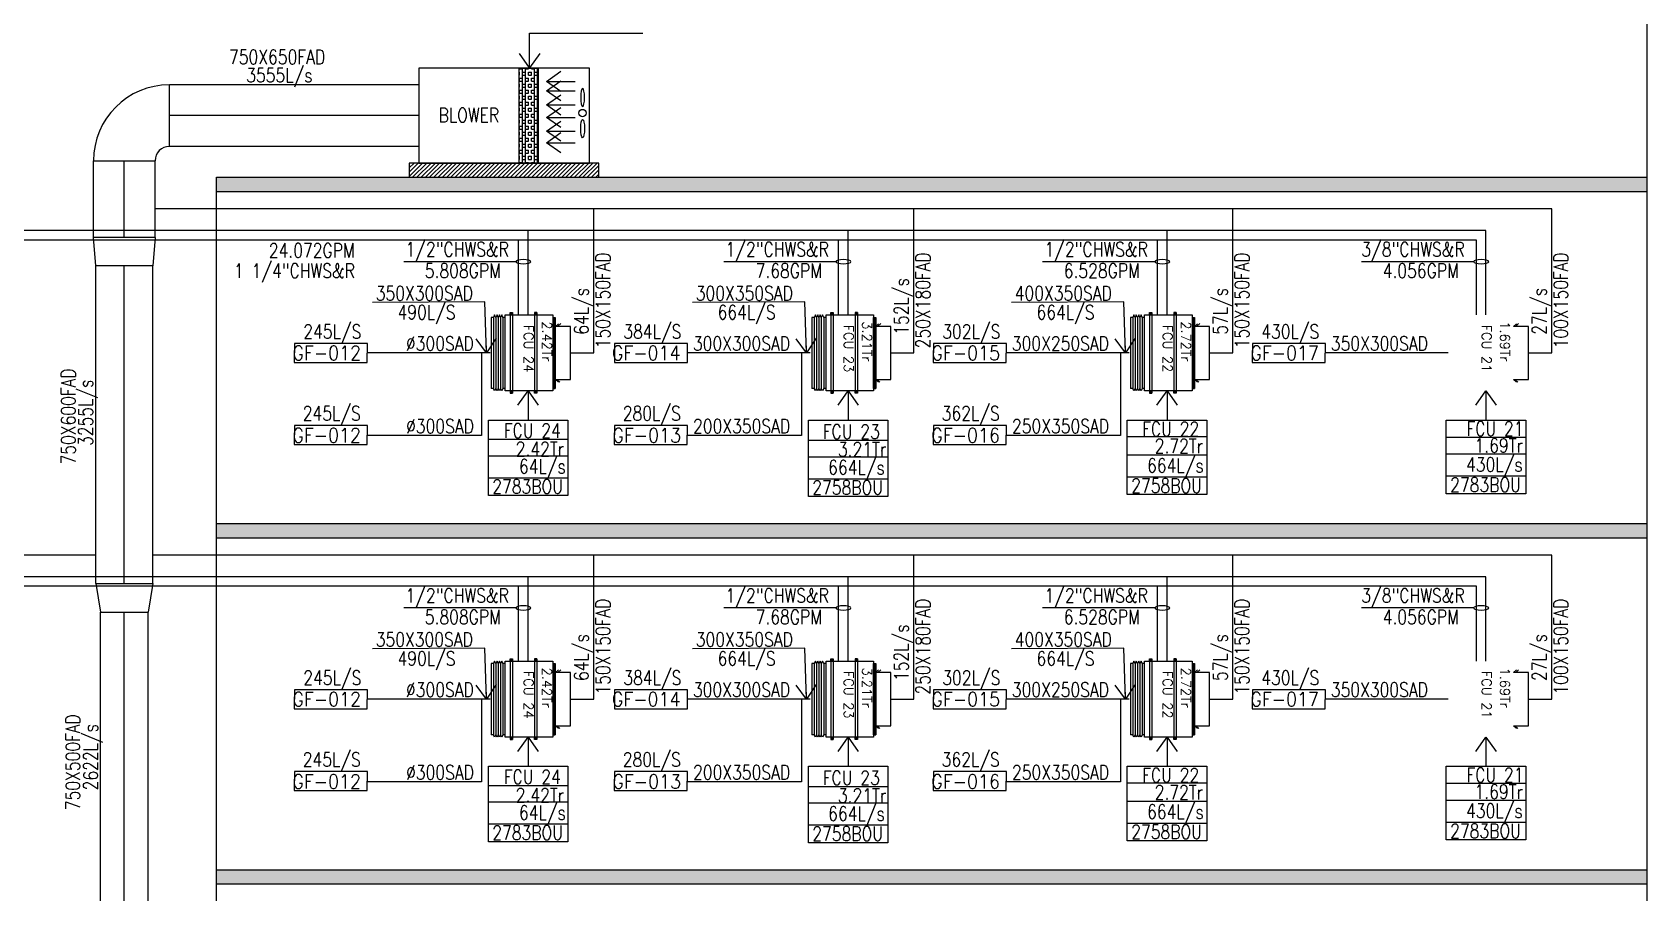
# Model space of a CAD drawing. Header units: millimetres. Extents: x -1288794 to 2153086, y -2701644 to -1335282.
# Drawn here: x 1753278 to 1770296, y -1497377 to -1488307 of the extents above; entities that cross this region are included whole.
import ezdxf

# ---------------------------------------------------------------- set-up
doc = ezdxf.new("R2010")
doc.units = ezdxf.units.MM
doc.header["$LTSCALE"] = 100
doc.linetypes.add('HIDDEN', pattern=[9.525, 6.35, -3.175])
for name, color, linetype in [('A-ANNO-TEXT', 8, 'Continuous'), ('A-WALL-FULL', 8, 'Continuous'), ('AC- SUIPPOR', 7, 'HIDDEN'), ('AC-CHILLED WATER TEXT', 41, 'Continuous'), ('AC-CHR', 60, 'Continuous'), ('AC-CHS', 30, 'Continuous'), ('AC-FAD', 6, 'Continuous'), ('AC-FAD TEXT', 6, 'Continuous'), ('AC-HLTEXT', 100, 'Continuous'), ('AC-SAD', 3, 'Continuous'), ('AC-SAD TEXT', 3, 'Continuous'), ('AC-UNIT', 5, 'Continuous'), ('Blower', 4, 'Continuous'), ('LOGO1LINE', 7, 'Continuous'), ('WALL', 42, 'Continuous')]:
    doc.layers.add(name, color=color, linetype=linetype)
doc.styles.add('ROMAND', font='romand')
doc.styles.add('ROMANS', font='romans.shx', dxfattribs={"width": 0.8})
doc.styles.add('SIMPLEX', font='simplex.shx', dxfattribs={"width": 0.8})
doc.dimstyles.new('100 of DIM2', dxfattribs={"dimscale": 0, "dimtxt": 200, "dimasz": 150, "dimexe": 75, "dimexo": 200, "dimgap": 75, "dimtad": 1, "dimdec": 0, "dimrnd": 5, "dimzin": 0, "dimdsep": 46, "dimtxsty": 'ROMANS', "dimblk": 'ARCHTICK', "dimcen": 100, "dimclrd": 94, "dimclre": 94, "dimclrt": 2, "dimadec": 0, "dimazin": 0, "dimtfac": 1, "dimtdec": 0, "dimtofl": 0, "dimtmove": 2, "dimatfit": 3, "dimldrblk": 'OPEN90', "dimfxl": 75, "dimtolj": 1, "dimtzin": 0, "dimarcsym": 0})

# ---------------------------------------------------------------- blocks, each defined once
blk = doc.blocks.new('A$C14952670')
at = {"layer": 'AC-FAD', "linetype": 'ByBlock'}
for p, q in [((29, 136), (0, 105)), ((30, 159), (1, 128)), ((30, 0), (30, 159)), ((589, 0), (30, 0)), ((589, 159), (589, 0)), ((589, 159), (619, 129)), ((589, 144), (619, 114))]:
    blk.add_line(p, q, dxfattribs=at)
blk = doc.blocks.new('_ArchTick')
at = {"color": 0, "linetype": 'ByBlock', "const_width": 0.15}
blk.add_lwpolyline([(-0.5, -0.5), (0.5, 0.5)], dxfattribs=at)
blk = doc.blocks.new('A$C44FB0367')
at = {"layer": 'WALL', "ltscale": 30}
h = blk.add_hatch(dxfattribs=at)
h.set_pattern_fill('NET3', color=2, scale=100, style=0)
h.set_pattern_definition([(0, (19935.246, -11666.627), (0, 12.5), []), (60, (19935.246, -11666.627), (-10.8253175, 6.25), []), (120, (19935.246, -11666.627), (-10.8253175, -6.25), [])])
h.paths.add_polyline_path([(775, 250), (775, 275), (25, 275), (25, 250)])
at = {"layer": 'WALL', "color": 5, "ltscale": 30}
for p, q in [((25, 250), (25, 275)), ((25, 275), (775, 275)), ((775, 250), (775, 275))]:
    blk.add_line(p, q, dxfattribs=at)
at = {"layer": 'WALL', "color": 8, "ltscale": 30}
for p, q in [((25, -275), (0, -287.5)), ((0, -287.5), (25, -300)), ((25, -300), (0, -312.5)), ((0, -312.5), (25, -325)), ((25, -325), (0, -337.5)), ((0, -337.5), (25, -350)), ((25, -250), (25, -275)), ((25, -250), (25, -275)), ((25, -275), (775, -275)), ((25, -300), (775, -300)), ((25, -325), (775, -325)), ((775, -250), (775, -275)), ((775, -275), (800, -287.5)), ((800, -287.5), (775, -300)), ((775, -300), (800, -312.5)), ((800, -312.5), (775, -325)), ((775, -325), (800, -337.5)), ((800, -337.5), (775, -350)), ((25, -350), (0, -362.5)), ((0, -362.5), (25, -375)), ((25, -350), (775, -350)), ((25, -375), (775, -375)), ((25, -375), (25, -400)), ((25, -400), (775, -400)), ((775, -350), (800, -362.5)), ((800, -362.5), (775, -375)), ((775, -375), (775, -400))]:
    blk.add_line(p, q, dxfattribs=at)
at = {"layer": 'WALL', "color": 5, "ltscale": 30}
blk.add_lwpolyline([(0, 250), (800, 250), (800, -250), (0, -250)], close=True, dxfattribs=at)
blk = doc.blocks.new('A$C5F1D0244')
at = {"layer": 'AC- SUIPPOR', "ltscale": 5}
for p, q in [((-25, 425), (-25, -425)), ((0, 425), (0, -425))]:
    blk.add_line(p, q, dxfattribs=at)
at = {"layer": 'AC- SUIPPOR', "ltscale": 30}
for points in [[(-25, 400), (0, 400), (0, 425), (-25, 425)], [(-25, -400), (0, -400), (0, -425), (-25, -425)]]:
    blk.add_lwpolyline(points, close=True, dxfattribs=at)
for centre in [(-12.5, 412.5), (-12.5, -412.5)]:
    blk.add_circle(centre, 5, dxfattribs=at)

msp = doc.modelspace()

# ---------------------------------------------------------------- hatches: boundary and pattern name
at = {"layer": 'A-WALL-FULL', "true_color": 0xf26722}
h = msp.add_hatch(dxfattribs=at)
h.set_pattern_fill('AR-CONC', color=30)
h.set_pattern_definition([(50, (31557.68, 25700), (182.184669, -15.939086), [19.05, -209.55]), (355, (31557.68, 25700), (-35.243421, 191.056845), [15.24, -167.640584]), (100.451445, (31572.86, 25698.67), (146.941247, 175.117752), [16.190009, -178.090245]), (46.1842, (31557.68, 25750.8), (271.07904, -42.042328), [28.575, -314.325]), (96.635558, (31580.27, 25747.3), (237.404134, 247.426125), [24.285023, -267.135608]), (351.184151, (31557.68, 25750.8), (237.404134, 247.426125), [22.859967, -251.459732]), (21, (31583.08, 25738.1), (151.614391, -102.265198), [19.05, -209.55]), (326, (31583.08, 25738.1), (61.802028, 184.187966), [15.24, -167.64]), (71.451445, (31595.72, 25729.58), (213.416419, 81.922769), [16.190009, -178.089938]), (37.5, (31557.68, 25700), (3.0886033, 84.5550389), [0, -165.608, 0, -170.18, 0, -168.275]), (7.5, (31557.68, 25700), (66.8196625, 100.1805748), [0, -97.028, 0, -161.798, 0, -64.135]), (327.5, (31501.04, 25700), (135.5905952, -5.728744), [0, -63.5, 0, -198.12, 0, -262.89]), (317.5, (31475.64, 25700), (148.1291814, 25.426491), [0, -82.55, 0, -131.572, 0, -186.69])])
h.paths.add_polyline_path([(1770296.5, -1489835.5), (1755218.3, -1489835.5), (1755218.3, -1489985.5), (1770296.5, -1489985.5)])
h = msp.add_hatch(dxfattribs=at)
h.set_pattern_fill('AR-CONC', color=30)
h.set_pattern_definition([(50, (0, 22050), (182.184669, -15.939086), [19.05, -209.55]), (355, (0, 22050), (-35.243421, 191.056845), [15.24, -167.640584]), (100.451445, (15.18, 22048.67), (146.941247, 175.117752), [16.190009, -178.090245]), (46.1842, (0, 22100.8), (271.07904, -42.042328), [28.575, -314.325]), (96.635558, (22.6, 22097.3), (237.404134, 247.426125), [24.285023, -267.135608]), (351.184151, (0, 22100.8), (237.404134, 247.426125), [22.859967, -251.459732]), (21, (25.4, 22088.1), (151.614391, -102.265198), [19.05, -209.55]), (326, (25.4, 22088.1), (61.802028, 184.187966), [15.24, -167.64]), (71.451445, (38.03, 22079.58), (213.416419, 81.922769), [16.190009, -178.089938]), (37.5, (0, 22050), (3.0886033, 84.5550389), [0, -165.608, 0, -170.18, 0, -168.275]), (7.5, (0, 22050), (66.8196625, 100.1805748), [0, -97.028, 0, -161.798, 0, -64.135]), (327.5, (-56.64, 22050), (135.5905952, -5.728744), [0, -63.5, 0, -198.12, 0, -262.89]), (317.5, (-82.04, 22050), (148.1291814, 25.426491), [0, -82.55, 0, -131.572, 0, -186.69])])
h.paths.add_polyline_path([(1718990.8, -1493635.5), (1718990.8, -1493485.5), (1704697.8, -1493485.5), (1704697.8, -1493635.5)])
h.paths.add_polyline_path([(1751078, -1493635.5), (1751078, -1493485.5), (1723660.6, -1493485.5), (1723660.6, -1493635.5)])
h.paths.add_polyline_path([(1755218.3, -1493485.5), (1755218.3, -1493635.5), (1770296.5, -1493635.5), (1770296.5, -1493485.5)])
h = msp.add_hatch(dxfattribs=at)
h.set_pattern_fill('AR-CONC', color=30)
h.set_pattern_definition([(50, (0, 18400), (182.184669, -15.939086), [19.05, -209.55]), (355, (0, 18400), (-35.243421, 191.056845), [15.24, -167.640584]), (100.451445, (15.18, 18398.67), (146.941247, 175.117752), [16.190009, -178.090245]), (46.1842, (0, 18450.8), (271.07904, -42.042328), [28.575, -314.325]), (96.635558, (22.6, 18447.3), (237.404134, 247.426125), [24.285023, -267.135608]), (351.184151, (0, 18450.8), (237.404134, 247.426125), [22.859967, -251.459732]), (21, (25.4, 18438.1), (151.614391, -102.265198), [19.05, -209.55]), (326, (25.4, 18438.1), (61.802028, 184.187966), [15.24, -167.64]), (71.451445, (38.03, 18429.58), (213.416419, 81.922769), [16.190009, -178.089938]), (37.5, (0, 18400), (3.0886033, 84.5550389), [0, -165.608, 0, -170.18, 0, -168.275]), (7.5, (0, 18400), (66.8196625, 100.1805748), [0, -97.028, 0, -161.798, 0, -64.135]), (327.5, (-56.64, 18400), (135.5905952, -5.728744), [0, -63.5, 0, -198.12, 0, -262.89]), (317.5, (-82.04, 18400), (148.1291814, 25.426491), [0, -82.55, 0, -131.572, 0, -186.69])])
h.paths.add_polyline_path([(1718990.8, -1497285.5), (1718990.8, -1497135.5), (1704697.8, -1497135.5), (1704697.8, -1497285.5)])
h.paths.add_polyline_path([(1755218.3, -1497135.5), (1755218.3, -1497285.5), (1770296.5, -1497285.5), (1770296.5, -1497135.5)])
h.paths.add_polyline_path([(1751078, -1497285.5), (1751078, -1497135.5), (1723660.6, -1497135.5), (1723660.6, -1497285.5)])
at = {"layer": 'Blower', "true_color": 0xf26722}
h = msp.add_hatch(dxfattribs=at)
h.set_pattern_fill('BOX', color=30, scale=5)
h.set_pattern_definition([(90, (42293.81, -2e-10), (-127, 8e-15), []), (90, (42325.56, -2e-10), (-127, 8e-15), []), (0, (42293.81, -2e-10), (0, 127), [-31.75, 31.75]), (0, (42293.81, 31.75), (0, 127), [-31.75, 31.75]), (0, (42293.81, 63.5), (0, 127), [31.75, -31.75]), (0, (42293.81, 95.25), (0, 127), [31.75, -31.75]), (90, (42357.31, -2e-10), (-127, 8e-15), [31.75, -31.75]), (90, (42389.06, -2e-10), (-127, 8e-15), [31.75, -31.75])])
h.paths.add_polyline_path([(1758411, -1489685.5), (1758611, -1489685.5), (1758611, -1488685.5), (1758411, -1488685.5)])
h = msp.add_hatch(dxfattribs=at)
h.set_pattern_fill('ANSI31', color=30, scale=10)
h.set_pattern_definition([(45, (42293.81, -2e-10), (-22.4506403, 22.4506403), [])])
h.paths.add_polyline_path([(1759251.3, -1489685.5), (1757251.3, -1489685.5), (1757251.3, -1489835.5), (1759251.3, -1489835.5)])

# ---------------------------------------------------------------- linework, layer by layer
at = {"layer": 'A-ANNO-TEXT'}
for points in [[(1756810.9, -1491587.9), (1756041.4, -1491587.9), (1756040.1, -1491788.2), (1756809.7, -1491788.2)], [(1760184.7, -1491587.9), (1759415.1, -1491587.9), (1759413.8, -1491788.2), (1760183.4, -1491788.2)], [(1763546.7, -1491587.9), (1762777.1, -1491587.9), (1762775.8, -1491788.2), (1763545.4, -1491788.2)], [(1766909, -1491587.9), (1766139.4, -1491587.9), (1766138.1, -1491788.2), (1766907.7, -1491788.2)], [(1756810.3, -1492451.1), (1756040.8, -1492451.1), (1756039.5, -1492651.5), (1756809, -1492651.5)], [(1760184.1, -1492451.1), (1759414.5, -1492451.1), (1759413.2, -1492651.5), (1760182.8, -1492651.5)], [(1763546.1, -1492451.1), (1762776.5, -1492451.1), (1762775.2, -1492651.5), (1763544.8, -1492651.5)], [(1756810.9, -1495237.9), (1756041.4, -1495237.9), (1756040.1, -1495438.2), (1756809.7, -1495438.2)], [(1760184.7, -1495237.9), (1759415.1, -1495237.9), (1759413.8, -1495438.2), (1760183.4, -1495438.2)], [(1763546.7, -1495237.9), (1762777.1, -1495237.9), (1762775.8, -1495438.2), (1763545.4, -1495438.2)], [(1766909, -1495237.9), (1766139.4, -1495237.9), (1766138.1, -1495438.2), (1766907.7, -1495438.2)], [(1756810.3, -1496101.1), (1756040.8, -1496101.1), (1756039.5, -1496301.5), (1756809, -1496301.5)], [(1760184.1, -1496101.1), (1759414.5, -1496101.1), (1759413.2, -1496301.5), (1760182.8, -1496301.5)], [(1763546.1, -1496101.1), (1762776.5, -1496101.1), (1762775.2, -1496301.5), (1763544.8, -1496301.5)]]:
    msp.add_lwpolyline(points, close=True, dxfattribs=at)
at = {"layer": 'A-WALL-FULL'}
for p, q in [((1759251.3, -1489685.5), (1757251.3, -1489685.5)), ((1757251.3, -1489685.5), (1757251.3, -1489835.5)), ((1759251.3, -1489835.5), (1759251.3, -1489685.5)), ((1755218.3, -1508235.5), (1755218.3, -1489835.5)), ((1755218.3, -1489835.5), (1770296.5, -1489835.5)), ((1755218.3, -1489985.5), (1770296.5, -1489985.5)), ((1755218.3, -1493485.5), (1770296.5, -1493485.5)), ((1755218.3, -1493635.5), (1770296.5, -1493635.5)), ((1755218.3, -1497135.5), (1770296.5, -1497135.5)), ((1755218.3, -1497285.5), (1770296.5, -1497285.5))]:
    msp.add_line(p, q, dxfattribs=at)
at = {"layer": 'AC-CHILLED WATER TEXT'}
for p, q in [((1758374.9, -1490725.3), (1757193, -1490725.3)), ((1761748.6, -1490725.3), (1760566.8, -1490725.3)), ((1765110.6, -1490725.3), (1763928.8, -1490725.3)), ((1768472.9, -1490725.3), (1767291.1, -1490725.3)), ((1758374.9, -1494375.3), (1757193, -1494375.3)), ((1761748.6, -1494375.3), (1760566.8, -1494375.3)), ((1765110.6, -1494375.3), (1763928.8, -1494375.3)), ((1768472.9, -1494375.3), (1767291.1, -1494375.3))]:
    msp.add_line(p, q, dxfattribs=at)
at = {"layer": 'AC-CHILLED WATER TEXT', "extrusion": (0, 0, -1)}
for centre in [(1758454.4, -1490725.3), (1761828.2, -1490725.3), (1765190.2, -1490725.3), (1768552.5, -1490725.3), (1758454.4, -1494375.3), (1761828.2, -1494375.3), (1765190.2, -1494375.3), (1768552.5, -1494375.3)]:
    msp.add_ellipse(centre, major_axis=(-79.6, 0), ratio=0.2791271, dxfattribs=at)
at = {"layer": 'AC-CHR'}
for p, q in [((1768502.1, -1490496.8), (1752517.4, -1490496.8)), ((1758404.1, -1491287.2), (1758404.1, -1490496.8)), ((1761777.8, -1491287.2), (1761777.8, -1490496.8)), ((1765139.8, -1491287.2), (1765139.8, -1490496.8)), ((1768502.1, -1491287.2), (1768502.1, -1490496.8)), ((1768502.1, -1494146.8), (1739660.2, -1494146.8)), ((1758404.1, -1494937.2), (1758404.1, -1494146.8)), ((1761777.8, -1494937.2), (1761777.8, -1494146.8)), ((1765139.8, -1494937.2), (1765139.8, -1494146.8)), ((1768502.1, -1494937.2), (1768502.1, -1494146.8))]:
    msp.add_line(p, q, dxfattribs=at)
at = {"layer": 'AC-CHS'}
for p, q in [((1768602.1, -1490398.1), (1752717.4, -1490398.1)), ((1758504.1, -1491287.2), (1758504.1, -1490398.1)), ((1761877.8, -1491287.2), (1761877.8, -1490398.1)), ((1765239.8, -1491287.2), (1765239.8, -1490398.1)), ((1768602.1, -1491287.2), (1768602.1, -1490398.1)), ((1768602.1, -1494048.1), (1739760.2, -1494048.1)), ((1758504.1, -1494937.2), (1758504.1, -1494048.1)), ((1761877.8, -1494937.2), (1761877.8, -1494048.1)), ((1765239.8, -1494937.2), (1765239.8, -1494048.1)), ((1768602.1, -1494937.2), (1768602.1, -1494048.1))]:
    msp.add_line(p, q, dxfattribs=at)
at = {"layer": 'AC-FAD'}
for p, q in [((1757351.3, -1488860.5), (1754723.2, -1488860.5)), ((1754723.2, -1489510.5), (1754723.2, -1488860.5)), ((1757351.3, -1489185.5), (1754723.2, -1489185.5)), ((1757351.3, -1489510.5), (1754723.2, -1489510.5)), ((1753923.2, -1489660.5), (1754573.2, -1489660.5)), ((1753923.2, -1490469.5), (1753923.2, -1489660.5)), ((1754248.2, -1490469.5), (1754248.2, -1489660.5)), ((1754573.2, -1490469.5), (1754573.2, -1489660.5)), ((1755218.3, -1489835.5), (1757251.3, -1489835.5)), ((1769296.6, -1490169.5), (1754573.2, -1490169.5)), ((1759198.6, -1491687.2), (1759198.6, -1490169.5)), ((1762572.3, -1491687.2), (1762572.3, -1490169.5)), ((1765934.3, -1491687.2), (1765934.3, -1490169.5)), ((1769296.6, -1491687.2), (1769296.6, -1490169.5)), ((1753948.2, -1490769.5), (1753923.2, -1490469.5)), ((1754573.2, -1490469.5), (1753923.2, -1490469.5)), ((1754573.2, -1490469.5), (1754548.2, -1490769.5)), ((1753948.2, -1494119.5), (1753948.2, -1490769.5)), ((1754548.2, -1490769.5), (1753948.2, -1490769.5)), ((1754248.2, -1494119.5), (1754248.2, -1490769.5)), ((1754548.2, -1494119.5), (1754548.2, -1490769.5)), ((1758953.3, -1491687.2), (1759198.6, -1491687.2)), ((1762327.1, -1491687.2), (1762572.3, -1491687.2)), ((1765689.1, -1491687.2), (1765934.3, -1491687.2)), ((1769051.4, -1491687.2), (1769296.6, -1491687.2)), ((1753948.2, -1493819.5), (1740454.7, -1493819.5)), ((1769296.6, -1493819.5), (1754548.2, -1493819.5)), ((1759198.6, -1495337.2), (1759198.6, -1493819.5)), ((1762572.3, -1495337.2), (1762572.3, -1493819.5)), ((1765934.3, -1495337.2), (1765934.3, -1493819.5)), ((1769296.6, -1495337.2), (1769296.6, -1493819.5)), ((1753948.2, -1494119.5), (1753998.2, -1494419.5)), ((1753948.2, -1494119.5), (1754548.2, -1494119.5)), ((1754548.2, -1494119.5), (1754498.2, -1494419.5)), ((1753998.2, -1494419.5), (1754498.2, -1494419.5)), ((1753998.2, -1501419.5), (1753998.2, -1494419.5)), ((1754248.2, -1497769.5), (1754248.2, -1494419.5)), ((1754498.2, -1501419.5), (1754498.2, -1494419.5)), ((1758953.3, -1495337.2), (1759198.6, -1495337.2)), ((1762327.1, -1495337.2), (1762572.3, -1495337.2)), ((1765689.1, -1495337.2), (1765934.3, -1495337.2)), ((1769051.4, -1495337.2), (1769296.6, -1495337.2))]:
    msp.add_line(p, q, dxfattribs=at)
for radius in [800, 150]:
    msp.add_arc((1754723.2, -1489660.5), radius, 90, 180, dxfattribs=at)
at = {"layer": 'AC-SAD'}
for p, q in [((1758104.1, -1491687.2), (1756810.3, -1491687.2)), ((1758012.6, -1491687.2), (1758012.6, -1492557.8)), ((1761477.8, -1491687.2), (1760184, -1491687.2)), ((1761386.4, -1491687.2), (1761386.4, -1492557.8)), ((1764839.8, -1491687.2), (1763546, -1491687.2)), ((1764748.4, -1491687.2), (1764748.4, -1492557.8)), ((1768202.1, -1491687.2), (1766908.3, -1491687.2)), ((1758012.6, -1492557.8), (1756809.7, -1492557.8)), ((1761386.4, -1492557.8), (1760183.4, -1492557.8)), ((1764748.4, -1492557.8), (1763545.4, -1492557.8)), ((1758104.1, -1495337.2), (1756810.3, -1495337.2)), ((1758012.6, -1495337.2), (1758012.6, -1496207.8)), ((1761477.8, -1495337.2), (1760184, -1495337.2)), ((1761386.4, -1495337.2), (1761386.4, -1496207.8)), ((1764839.8, -1495337.2), (1763546, -1495337.2)), ((1764748.4, -1495337.2), (1764748.4, -1496207.8)), ((1768202.1, -1495337.2), (1766908.3, -1495337.2)), ((1758012.6, -1496207.8), (1756809.7, -1496207.8)), ((1761386.4, -1496207.8), (1760183.4, -1496207.8)), ((1764748.4, -1496207.8), (1763545.4, -1496207.8))]:
    msp.add_line(p, q, dxfattribs=at)
at = {"layer": 'AC-SAD TEXT'}
for p, q in [((1758922.6, -1492599.9), (1758085.5, -1492599.9)), ((1762296.3, -1492611.8), (1761459.3, -1492611.8)), ((1765658.4, -1492572.6), (1764821.3, -1492572.6)), ((1769020.7, -1492577.6), (1768183.6, -1492577.6)), ((1758922.6, -1492774.6), (1758085.5, -1492774.6)), ((1762296.3, -1492785.2), (1761459.3, -1492785.2)), ((1765658.4, -1492765.4), (1764821.3, -1492765.4)), ((1769020.7, -1492755.3), (1768183.6, -1492755.3)), ((1758922.6, -1493005.8), (1758085.5, -1493005.8)), ((1762296.3, -1493016.4), (1761459.3, -1493016.4)), ((1765658.4, -1492996.6), (1764821.3, -1492996.6)), ((1769020.7, -1492986.5), (1768183.6, -1492986.5)), ((1758922.6, -1496249.9), (1758085.5, -1496249.9)), ((1765658.4, -1496222.6), (1764821.3, -1496222.6)), ((1769020.7, -1496227.6), (1768183.6, -1496227.6)), ((1758922.6, -1496424.6), (1758085.5, -1496424.6)), ((1762296.3, -1496261.8), (1761459.3, -1496261.8)), ((1765658.4, -1496415.4), (1764821.3, -1496415.4)), ((1769020.7, -1496405.3), (1768183.6, -1496405.3)), ((1762296.3, -1496435.2), (1761459.3, -1496435.2)), ((1758922.6, -1496655.8), (1758085.5, -1496655.8)), ((1762296.3, -1496666.4), (1761459.3, -1496666.4)), ((1765658.4, -1496646.6), (1764821.3, -1496646.6)), ((1769020.7, -1496636.5), (1768183.6, -1496636.5))]:
    msp.add_line(p, q, dxfattribs=at)
for points in [[(1758922.6, -1493190.3), (1758085.5, -1493190.3), (1758085.5, -1492394.9), (1758922.6, -1492394.9)], [(1762296.3, -1493200.9), (1761459.3, -1493200.9), (1761459.3, -1492394.9), (1762296.3, -1492394.9)], [(1765658.4, -1493181.1), (1764821.3, -1493181.1), (1764821.3, -1492394.9), (1765658.4, -1492394.9)], [(1769020.7, -1493171), (1768183.6, -1493171), (1768183.6, -1492394.9), (1769020.7, -1492394.9)], [(1758922.6, -1496840.3), (1758085.5, -1496840.3), (1758085.5, -1496044.9), (1758922.6, -1496044.9)], [(1762296.3, -1496850.9), (1761459.3, -1496850.9), (1761459.3, -1496044.9), (1762296.3, -1496044.9)], [(1765658.4, -1496831.1), (1764821.3, -1496831.1), (1764821.3, -1496044.9), (1765658.4, -1496044.9)], [(1769020.7, -1496821), (1768183.6, -1496821), (1768183.6, -1496044.9), (1769020.7, -1496044.9)]]:
    msp.add_lwpolyline(points, close=True, dxfattribs=at)
at = {"layer": 'Blower'}
for points in [[(1757351.3, -1489685.5), (1759151.3, -1489685.5), (1759151.3, -1488685.5), (1757351.3, -1488685.5)], [(1758611, -1489685.5), (1758411, -1489685.5), (1758411, -1488685.5), (1758611, -1488685.5)]]:
    msp.add_lwpolyline(points, close=True, dxfattribs=at)
msp.add_circle((1759078.4, -1489158.2), 38.8, dxfattribs=at)
at = {"layer": 'Blower', "extrusion": (0, 0, -1)}
msp.add_ellipse((1759079.5, -1488994.7), major_axis=(0, -96.2), ratio=0.2079194, dxfattribs=at)
at = {"layer": 'Blower'}
msp.add_ellipse((1759079.5, -1489321.7), major_axis=(0, 96.2), ratio=0.2079194, dxfattribs=at)
at = {"layer": 'LOGO1LINE'}
msp.add_lwpolyline([(1770296.5, -1517969.1), (1704697.8, -1517969.1), (1704697.8, -1465331.1), (1770296.5, -1465331.1)], close=True, dxfattribs=at)

# ---------------------------------------------------------------- block references
at = {"ltscale": 30, "xscale": -1, "rotation": 359.9999999999644}
for p in [(1758315.3, -1491687.2), (1761696.4, -1491687.2), (1765054.2, -1491687.2), (1758315.3, -1495337.2), (1761696.4, -1495337.2), (1765054.2, -1495337.2)]:
    msp.add_blockref('A$C5F1D0244', p, dxfattribs=at)
at = {"ltscale": 30}
for p in [(1758596.5, -1491687.2), (1761977.6, -1491687.2), (1765335.4, -1491687.2), (1758596.5, -1495337.2), (1761977.6, -1495337.2), (1765335.4, -1495337.2)]:
    msp.add_blockref('A$C5F1D0244', p, dxfattribs=at)
at = {"layer": 'AC-FAD', "xscale": -1, "rotation": 90}
for p in [(1758953.3, -1491377.7), (1762327.1, -1491377.7), (1765689.1, -1491377.7), (1769051.4, -1491377.7), (1758953.3, -1495027.7), (1762327.1, -1495027.7), (1765689.1, -1495027.7), (1769051.4, -1495027.7)]:
    msp.add_blockref('A$C14952670', p, dxfattribs=at)
at = {"layer": 'AC-UNIT', "color": 6, "ltscale": 30, "rotation": 269.9999999999644}
for p in [(1758514.6, -1491287.2), (1761895.7, -1491287.2), (1765253.5, -1491287.2), (1758514.6, -1494937.2), (1761895.7, -1494937.2), (1765253.5, -1494937.2)]:
    msp.add_blockref('A$C44FB0367', p, dxfattribs=at)

# ---------------------------------------------------------------- texts
at = {"layer": 'A-ANNO-TEXT', "style": 'ROMANS', "width": 0.9}
for s, p in [('GF-012', (1756020.4, -1491762.2)), ('GF-014', (1759387.7, -1491762.2)), ('GF-015', (1762756.1, -1491762.2)), ('GF-017', (1766118.4, -1491762.2)), ('GF-012', (1756019.6, -1492630)), ('GF-013', (1759393.3, -1492630)), ('GF-016', (1762755.3, -1492630)), ('GF-012', (1756020.4, -1495412.2)), ('GF-014', (1759387.7, -1495412.2)), ('GF-015', (1762756.1, -1495412.2)), ('GF-017', (1766118.4, -1495412.2)), ('GF-012', (1756019.6, -1496280)), ('GF-013', (1759393.3, -1496280)), ('GF-016', (1762755.3, -1496280))]:
    msp.add_text(s, height=150, rotation=360, dxfattribs=at).set_placement(p)
at = {"layer": 'AC-CHILLED WATER TEXT', "style": 'SIMPLEX', "width": 0.8}
for s, p in [('24.072GPM', (1755771.5, -1490681.8)), ('1/2"CHWS&R', (1757212.1, -1490669.8)), ('1/2"CHWS&R', (1760585.8, -1490669.8)), ('1/2"CHWS&R', (1763947.8, -1490669.8)), ('3/8"CHWS&R', (1767287.3, -1490669.8)), ('1 1/4"CHWS&R', (1755403.9, -1490895.9)), ('5.808GPM', (1757415.3, -1490895.8)), ('7.68GPM', (1760903.3, -1490895.8)), ('6.528GPM', (1764151, -1490895.8)), ('4.056GPM', (1767513.3, -1490895.8)), ('1/2"CHWS&R', (1757212.1, -1494319.8)), ('1/2"CHWS&R', (1760585.8, -1494319.8)), ('1/2"CHWS&R', (1763947.8, -1494319.8)), ('3/8"CHWS&R', (1767287.3, -1494319.8)), ('5.808GPM', (1757415.3, -1494545.8)), ('7.68GPM', (1760903.3, -1494545.8)), ('6.528GPM', (1764151, -1494545.8)), ('4.056GPM', (1767513.3, -1494545.8))]:
    msp.add_text(s, height=150, dxfattribs=at).set_placement(p)
at = {"layer": 'AC-FAD TEXT', "style": 'SIMPLEX', "width": 0.8}
for s, p in [('750X650FAD', (1755351.7, -1488641.9)), ('3555L/s', (1755533, -1488834.5)), ('BLOWER', (1757561.8, -1489255.1))]:
    msp.add_text(s, height=150, dxfattribs=at).set_placement(p)
for s, p in [('150X150FAD', (1759368.6, -1491638.7)), ('250X180FAD', (1762742.3, -1491638.7)), ('150X150FAD', (1766104.3, -1491638.7)), ('100X150FAD', (1769466.6, -1491638.7)), ('152L/s', (1762514.8, -1491495.6)), ('64L/s', (1759141.1, -1491495.6)), ('57L/s', (1765876.8, -1491495.6)), ('27L/s', (1769239.2, -1491495.6)), ('750X600FAD', (1753733.5, -1492862.8)), ('3255L/s', (1753916.1, -1492667.3)), ('150X150FAD', (1759368.6, -1495288.7)), ('250X180FAD', (1762742.3, -1495288.7)), ('150X150FAD', (1766104.3, -1495288.7)), ('100X150FAD', (1769466.6, -1495288.7)), ('64L/s', (1759141.1, -1495145.6)), ('152L/s', (1762514.8, -1495145.6)), ('57L/s', (1765876.8, -1495145.6)), ('27L/s', (1769239.2, -1495145.6)), ('750X500FAD', (1753780.4, -1496507.2)), ('2622L/s', (1753968.3, -1496298.4))]:
    msp.add_text(s, height=150, rotation=90, dxfattribs=at).set_placement(p)
at = {"layer": 'AC-HLTEXT', "style": 'ROMAND'}
for s, p in [('FCU 24', (1758461, -1491389.7)), ('2.42Tr', (1758654.1, -1491354.6)), ('FCU 23', (1761834.7, -1491389.7)), ('3.21Tr', (1762027.8, -1491354.6)), ('FCU 22', (1765196.7, -1491389.7)), ('2.72Tr', (1765389.8, -1491354.6)), ('FCU 21', (1768559, -1491389.7)), ('1.69Tr', (1768752.1, -1491354.6)), ('FCU 24', (1758461, -1495039.7)), ('2.42Tr', (1758654.1, -1495004.6)), ('FCU 23', (1761834.7, -1495039.7)), ('3.21Tr', (1762027.8, -1495004.6)), ('FCU 22', (1765196.7, -1495039.7)), ('2.72Tr', (1765389.8, -1495004.6)), ('FCU 21', (1768559, -1495039.7)), ('1.69Tr', (1768752.1, -1495004.6))]:
    msp.add_text(s, height=100, rotation=270, dxfattribs=at).set_placement(p)
at = {"layer": 'AC-SAD TEXT', "style": 'SIMPLEX', "width": 0.8}
for s, p in [('350X300SAD', (1756898.4, -1491133.4)), ('300X350SAD', (1760272.1, -1491133.4)), ('400X350SAD', (1763634.1, -1491133.4)), ('490L/S', (1757128.4, -1491333)), ('664L/S', (1760502.2, -1491333)), ('664L/S', (1763864.2, -1491333)), ('245L/S', (1756134.9, -1491536.4)), ('384L/S', (1759508.7, -1491536.4)), ('302L/S', (1762870.7, -1491536.4)), ('430L/S', (1766233, -1491536.4)), ('%%C300SAD', (1757217, -1491662.4)), ('300X300SAD', (1760242.2, -1491662.4)), ('300X250SAD', (1763604.2, -1491662.4)), ('350X300SAD', (1766966.5, -1491662.4)), ('245L/S', (1756129, -1492398.5)), ('280L/S', (1759502.7, -1492398.5)), ('362L/S', (1762864.7, -1492398.5)), ('%%C300SAD', (1757218.2, -1492534)), ('FCU 24', (1758248.2, -1492580.9)), ('200X350SAD', (1760243.3, -1492534)), ('FCU 23', (1761610.5, -1492591.5)), ('250X350SAD', (1763605.3, -1492534)), ('FCU 22', (1764977.4, -1492563.8)), ('FCU 21', (1768396, -1492561.6)), ('2.42Tr', (1758374.1, -1492774.6)), ('3.21Tr', (1761770.6, -1492778.5)), ('2.72Tr', (1765109.8, -1492743.6)), ('1.69Tr', (1768481.8, -1492738.1)), ('64L/s', (1758408.3, -1492958)), ('664L/s', (1761667.8, -1492968.6)), ('664L/s', (1765029.8, -1492948.8)), ('430L/s', (1768392.1, -1492938.7)), ('2783BOU', (1758126.6, -1493170.4)), ('2758BOU', (1764862.3, -1493161.2)), ('2783BOU', (1768224.6, -1493151.1)), ('2758BOU', (1761500.3, -1493181)), ('350X300SAD', (1756898.4, -1494783.4)), ('300X350SAD', (1760272.1, -1494783.4)), ('400X350SAD', (1763634.1, -1494783.4)), ('490L/S', (1757128.4, -1494983)), ('664L/S', (1760502.2, -1494983)), ('664L/S', (1763864.2, -1494983)), ('245L/S', (1756134.9, -1495186.4)), ('384L/S', (1759508.7, -1495186.4)), ('302L/S', (1762870.7, -1495186.4)), ('430L/S', (1766233, -1495186.4)), ('%%C300SAD', (1757217, -1495312.4)), ('300X300SAD', (1760242.2, -1495312.4)), ('300X250SAD', (1763604.2, -1495312.4)), ('350X300SAD', (1766966.5, -1495312.4)), ('245L/S', (1756129, -1496048.5)), ('280L/S', (1759502.7, -1496048.5)), ('362L/S', (1762864.7, -1496048.5)), ('%%C300SAD', (1757218.2, -1496184)), ('FCU 24', (1758248.2, -1496230.9)), ('200X350SAD', (1760243.3, -1496184)), ('250X350SAD', (1763605.3, -1496184)), ('FCU 22', (1764977.4, -1496213.8)), ('FCU 21', (1768396, -1496211.6)), ('FCU 23', (1761610.5, -1496241.5)), ('2.72Tr', (1765109.8, -1496393.6)), ('1.69Tr', (1768481.8, -1496388.1)), ('2.42Tr', (1758374.1, -1496424.6)), ('3.21Tr', (1761770.6, -1496428.5)), ('664L/s', (1765029.8, -1496598.8)), ('430L/s', (1768392.1, -1496588.7)), ('64L/s', (1758408.3, -1496608)), ('664L/s', (1761667.8, -1496618.6)), ('2783BOU', (1758126.6, -1496820.4)), ('2758BOU', (1761500.3, -1496831)), ('2758BOU', (1764862.3, -1496811.2)), ('2783BOU', (1768224.6, -1496801.1))]:
    msp.add_text(s, height=150, dxfattribs=at).set_placement(p)

# ---------------------------------------------------------------- leaders
at = {"layer": 'AC-FAD TEXT'}
msp.add_leader([(1758521.1, -1488681.8), (1758521.1, -1488316.3), (1759715.6, -1488316.3)], dimstyle='100 of DIM2', override={"dimscale": 1, "dimtad": 0, "dimcen": 150, "dimclrd": 256, "dimclre": 256, "dimfxl": 0.2}, dxfattribs=at)
at = {"layer": 'AC-SAD'}
for points in [[(1758504.1, -1492087.2), (1758504.1, -1492394.9)], [(1761877.8, -1492087.2), (1761877.8, -1492394.9)], [(1765239.8, -1492087.2), (1765239.8, -1492394.9)], [(1768602.1, -1492087.2), (1768602.1, -1492394.9)], [(1758504.1, -1495737.2), (1758504.1, -1496044.9)], [(1761877.8, -1495737.2), (1761877.8, -1496044.9)], [(1765239.8, -1495737.2), (1765239.8, -1496044.9)], [(1768602.1, -1495737.2), (1768602.1, -1496044.9)]]:
    msp.add_leader(points, dimstyle='100 of DIM2', override={"dimscale": 1, "dimtad": 0, "dimcen": 150, "dimclrd": 256, "dimclre": 256, "dimfxl": 0.2}, dxfattribs=at)
at = {"layer": 'AC-SAD TEXT'}
for points in [[(1758066.7, -1491686.5), (1758049.8, -1491148.1), (1756864.1, -1491156.6)], [(1761440.5, -1491686.5), (1761423.5, -1491148.1), (1760237.9, -1491156.6)], [(1764802.5, -1491686.5), (1764785.5, -1491148.1), (1763599.9, -1491156.6)], [(1758066.7, -1495336.5), (1758049.8, -1494798.1), (1756864.1, -1494806.6)], [(1761440.5, -1495336.5), (1761423.5, -1494798.1), (1760237.9, -1494806.6)], [(1764802.5, -1495336.5), (1764785.5, -1494798.1), (1763599.9, -1494806.6)]]:
    msp.add_leader(points, dimstyle='100 of DIM2', override={"dimscale": 1, "dimtad": 0, "dimfxl": 0.2}, dxfattribs=at)
at = {"layer": 'Blower'}
for points in [[(1758699.9, -1488824.2), (1759002.4, -1488824.2)], [(1758699.9, -1488923.8), (1759002.4, -1488923.8)], [(1758699.9, -1489073), (1759002.4, -1489073)], [(1758699.9, -1489206.2), (1759002.4, -1489206.2)], [(1758699.9, -1489350.1), (1759002.4, -1489350.1)], [(1758699.9, -1489470.8), (1759002.4, -1489470.8)]]:
    msp.add_leader(points, dimstyle='100 of DIM2', override={"dimscale": 1, "dimtad": 0, "dimcen": 150, "dimclrd": 256, "dimclre": 256, "dimfxl": 0.2}, dxfattribs=at)

doc.saveas('drawing.dxf')
